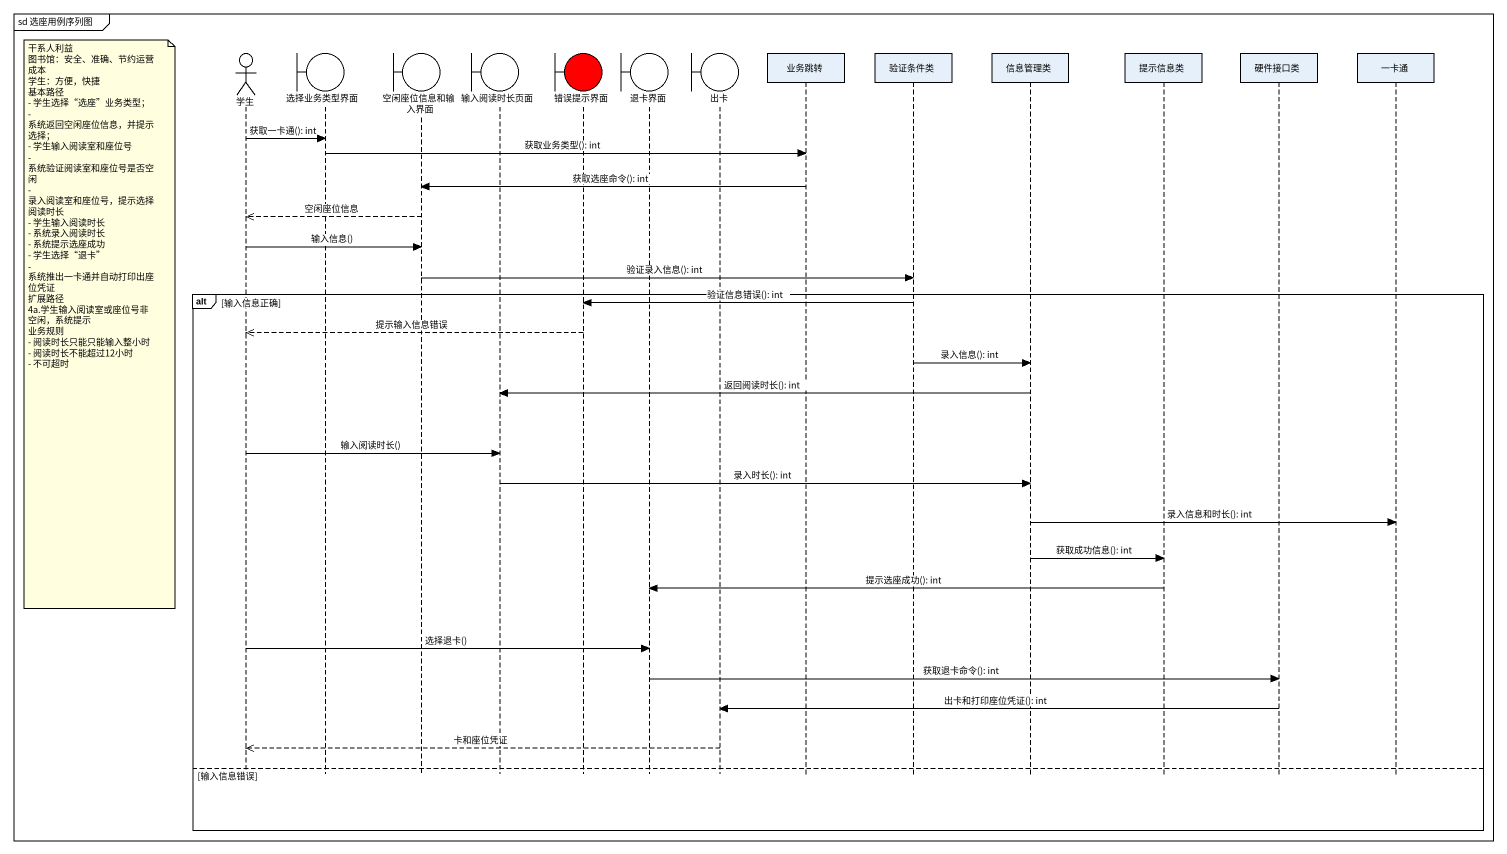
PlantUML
@startuml
mainframe sd 选座用例序列图
hide footbox
actor 学生
boundary 选择业务类型界面
boundary 空闲座位信息和输入界面
boundary 输入阅读时长页面
boundary 错误提示界面 #FF0000
boundary 退卡界面
boundary 出卡
participant 业务跳转
participant 验证条件类
participant 信息管理类
participant 提示信息类
participant 硬件接口类
participant 一卡通

学生 -> 选择业务类型界面 : 获取一卡通(): int
选择业务类型界面 -> 业务跳转 : 获取业务类型(): int
业务跳转 -> 空闲座位信息和输入界面 : 获取选座命令(): int
空闲座位信息和输入界面 -->> 学生 : 空闲座位信息
学生 -> 空闲座位信息和输入界面 : 输入信息()
空闲座位信息和输入界面 -> 验证条件类 : 验证录入信息(): int
alt 输入信息正确
  验证条件类 -> 错误提示界面 : 验证信息错误(): int
  note left of 学生
    干系人利益
    图书馆：安全、准确、节约运营成本
    学生：方便，快捷
    基本路径
    - 学生选择“选座”业务类型；
    - 系统返回空闲座位信息，并提示选择；
    - 学生输入阅读室和座位号
    - 系统验证阅读室和座位号是否空闲
    - 录入阅读室和座位号，提示选择阅读时长
    - 学生输入阅读时长
    - 系统录入阅读时长
    - 系统提示选座成功
    - 学生选择“退卡”
    - 系统推出一卡通并自动打印出座位凭证
    扩展路径
    4a.学生输入阅读室或座位号非空闲，系统提示
    业务规则
    - 阅读时长只能只能输入整小时
    - 阅读时长不能超过12小时
    - 不可超时
  end note
  错误提示界面 -->> 学生 : 提示输入信息错误
  验证条件类 -> 信息管理类 : 录入信息(): int
  信息管理类 -> 输入阅读时长页面 : 返回阅读时长(): int
  学生 -> 输入阅读时长页面 : 输入阅读时长()
  输入阅读时长页面 -> 信息管理类 : 录入时长(): int
  信息管理类 -> 一卡通 : 录入信息和时长(): int
  信息管理类 -> 提示信息类 : 获取成功信息(): int
  提示信息类 -> 退卡界面 : 提示选座成功(): int
  学生 -> 退卡界面 : 选择退卡()
  退卡界面 -> 硬件接口类 : 获取退卡命令(): int
  硬件接口类 -> 出卡 : 出卡和打印座位凭证(): int
  出卡 -->> 学生 : 卡和座位凭证
else 输入信息错误
end
@enduml
